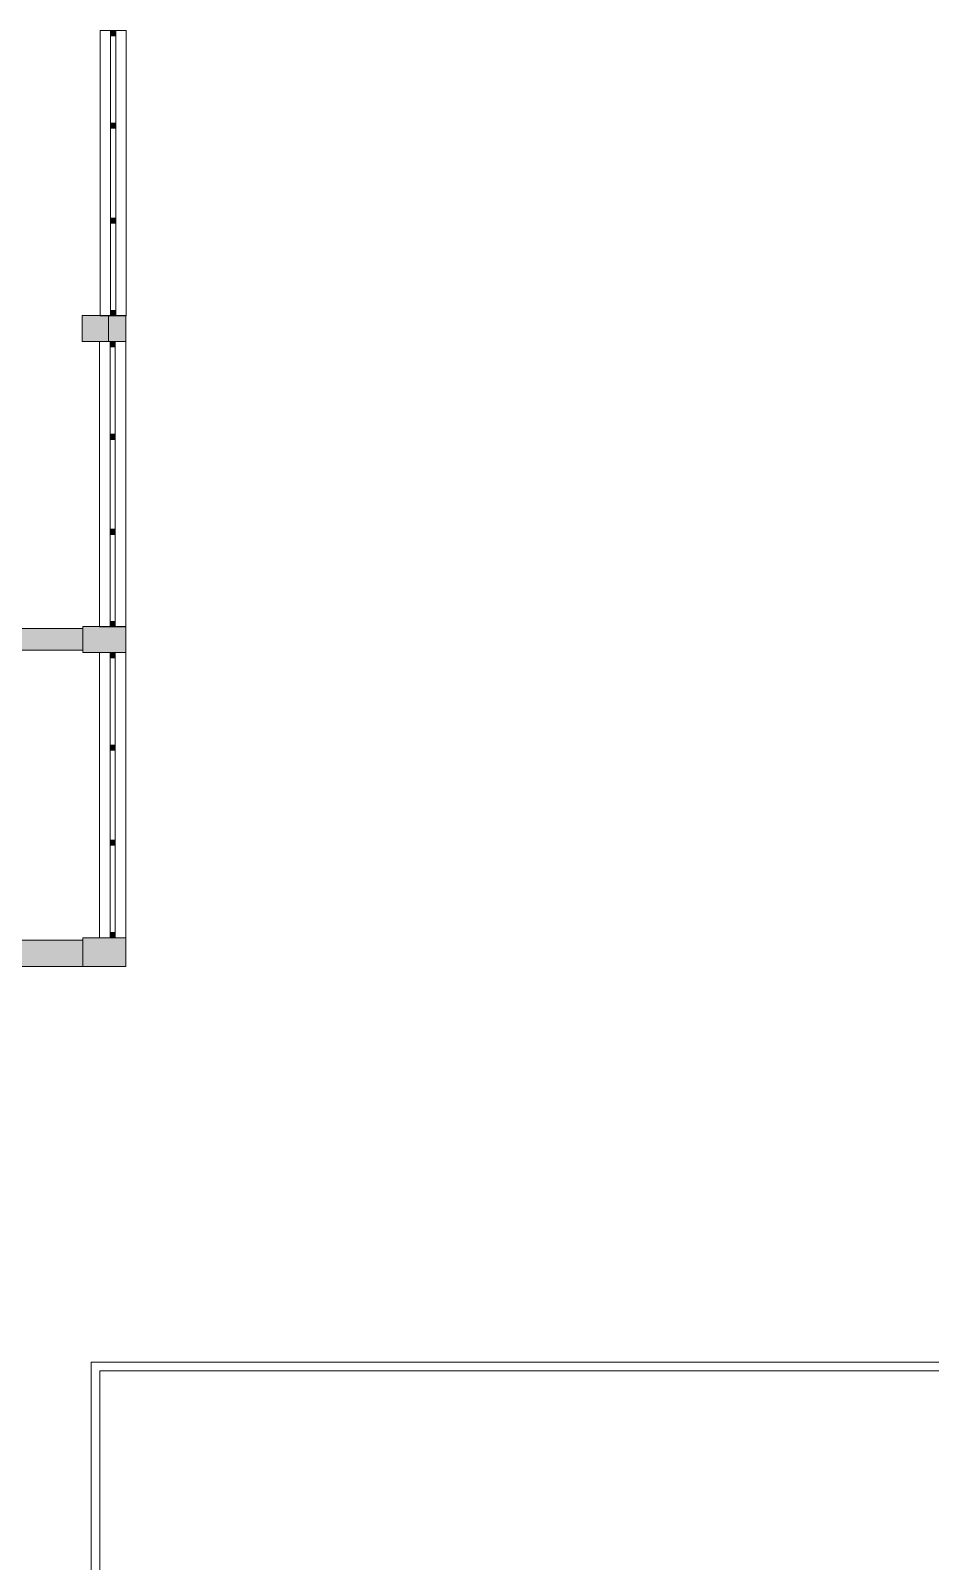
# Model space of a CAD drawing. Header units: inches. Extents: x 7445 to 114549, y 127015 to 195514.
# Drawn here: x 50711 to 61061, y 141922 to 159527 of the extents above; entities that cross this region are included whole.
import ezdxf

# ---------------------------------------------------------------- set-up
doc = ezdxf.new("R2010")
doc.units = ezdxf.units.IN
doc.header["$LTSCALE"] = 300
doc.header["$MEASUREMENT"] = 0
doc.linetypes.add('Volllinie', pattern=[0])
doc.layers.add('Grundebene', color=7, linetype='Continuous')

# ---------------------------------------------------------------- blocks, each defined once
blk = doc.blocks.new('Color_Area-356')
at = {"layer": 'Grundebene', "true_color": 0x000000, "transparency": 33554687}
blk.add_hatch(color=18, dxfattribs=at).paths.add_polyline_path([(51311, 148763), (51805, 148763), (51805, 149093), (51311, 149093)], flags=0)
at = {"layer": 'Grundebene', "color": 18, "linetype": 'Volllinie', "lineweight": 13, "true_color": 0x000000}
for p, q in [((51805, 149093), (51311, 149093)), ((51311, 149093), (51311, 148763)), ((51805, 148763), (51805, 149093)), ((51311, 148763), (51805, 148763))]:
    blk.add_line(p, q, dxfattribs=at)
blk = doc.blocks.new('Color_Area-35F')
at = {"layer": 'Grundebene', "true_color": 0x000000, "transparency": 33554687}
blk.add_hatch(color=18, dxfattribs=at).paths.add_polyline_path([(51311, 152375), (51311, 152675), (51805, 152675), (51805, 152375)], flags=0)
at = {"layer": 'Grundebene', "color": 18, "linetype": 'Volllinie', "lineweight": 13, "true_color": 0x000000}
for p, q in [((51311, 152375), (51311, 152675)), ((51311, 152675), (51805, 152675)), ((51805, 152675), (51805, 152375)), ((51805, 152375), (51311, 152375))]:
    blk.add_line(p, q, dxfattribs=at)
blk = doc.blocks.new('Color_Area-368')
at = {"layer": 'Grundebene', "true_color": 0x000000, "transparency": 33554687}
blk.add_hatch(color=18, dxfattribs=at).paths.add_polyline_path([(51305, 155952), (51805, 155952), (51805, 156252), (51305, 156252)], flags=0)
at = {"layer": 'Grundebene', "color": 18, "linetype": 'Volllinie', "lineweight": 13, "true_color": 0x000000}
for p, q in [((51805, 156252), (51305, 156252)), ((51305, 156252), (51305, 155952)), ((51805, 155952), (51805, 156252)), ((51305, 155952), (51805, 155952))]:
    blk.add_line(p, q, dxfattribs=at)
blk = doc.blocks.new('Color_Area-3B0')
at = {"layer": 'Grundebene', "true_color": 0x000000, "transparency": 33554687}
blk.add_hatch(color=18, dxfattribs=at).paths.add_polyline_path([(51311, 148765), (51311, 149065), (43917, 149065), (43917, 148765)], flags=0)
at = {"layer": 'Grundebene', "color": 18, "linetype": 'Volllinie', "lineweight": 13, "true_color": 0x000000}
for p, q in [((51311, 149065), (43917, 149065)), ((43917, 149065), (43917, 148765)), ((51311, 148765), (51311, 149065)), ((43917, 148765), (51311, 148765))]:
    blk.add_line(p, q, dxfattribs=at)
blk = doc.blocks.new('Color_Area-5F7')
at = {"layer": 'Grundebene', "true_color": 0x000000, "transparency": 33554687}
blk.add_hatch(color=18, dxfattribs=at).paths.add_polyline_path([(44167, 152650), (44167, 152400), (51311, 152400), (51311, 152650)], flags=0)
at = {"layer": 'Grundebene', "color": 18, "linetype": 'Volllinie', "lineweight": 13, "true_color": 0x000000}
for p, q in [((44167, 152650), (44167, 152400)), ((51311, 152650), (44167, 152650)), ((51311, 152400), (51311, 152650)), ((44167, 152400), (51311, 152400))]:
    blk.add_line(p, q, dxfattribs=at)
blk = doc.blocks.new('Color_Area-A62')
at = {"layer": 'Grundebene', "true_color": 0xffffff, "transparency": 33554687}
blk.add_hatch(color=7, dxfattribs=at).paths.add_polyline_path([(51625, 152375), (51625, 152315), (51685, 152315), (51685, 152375)], flags=0)
at = {"layer": 'Grundebene', "color": 18, "linetype": 'Volllinie', "lineweight": 13, "true_color": 0x000000}
blk.add_lwpolyline([(51625, 152375), (51625, 152315), (51685, 152315), (51685, 152375), (51625, 152375)], dxfattribs=at)
blk = doc.blocks.new('Color_Area-A68')
at = {"layer": 'Grundebene', "true_color": 0xffffff, "transparency": 33554687}
blk.add_hatch(color=7, dxfattribs=at).paths.add_polyline_path([(51625, 151311), (51625, 151251), (51685, 151251), (51685, 151311)], flags=0)
at = {"layer": 'Grundebene', "color": 18, "linetype": 'Volllinie', "lineweight": 13, "true_color": 0x000000}
blk.add_lwpolyline([(51625, 151311), (51625, 151251), (51685, 151251), (51685, 151311), (51625, 151311)], dxfattribs=at)
blk = doc.blocks.new('Color_Area-A6E')
at = {"layer": 'Grundebene', "true_color": 0xffffff, "transparency": 33554687}
blk.add_hatch(color=7, dxfattribs=at).paths.add_polyline_path([(51625, 149155), (51625, 149095), (51685, 149095), (51685, 149155)], flags=0)
at = {"layer": 'Grundebene', "color": 18, "linetype": 'Volllinie', "lineweight": 13, "true_color": 0x000000}
blk.add_lwpolyline([(51625, 149155), (51625, 149095), (51685, 149095), (51685, 149155), (51625, 149155)], dxfattribs=at)
blk = doc.blocks.new('Color_Area-A74')
at = {"layer": 'Grundebene', "true_color": 0xffffff, "transparency": 33554687}
blk.add_hatch(color=7, dxfattribs=at).paths.add_polyline_path([(51625, 150218), (51625, 150158), (51685, 150158), (51685, 150218)], flags=0)
at = {"layer": 'Grundebene', "color": 18, "linetype": 'Volllinie', "lineweight": 13, "true_color": 0x000000}
blk.add_lwpolyline([(51625, 150218), (51625, 150158), (51685, 150158), (51685, 150218), (51625, 150218)], dxfattribs=at)
blk = doc.blocks.new('Color_Area-A84')
at = {"layer": 'Grundebene', "true_color": 0xffffff, "transparency": 33554687}
blk.add_hatch(color=7, dxfattribs=at).paths.add_polyline_path([(51625, 155950), (51625, 155890), (51685, 155890), (51685, 155950)], flags=0)
at = {"layer": 'Grundebene', "color": 18, "linetype": 'Volllinie', "lineweight": 13, "true_color": 0x000000}
blk.add_lwpolyline([(51625, 155950), (51625, 155890), (51685, 155890), (51685, 155950), (51625, 155950)], dxfattribs=at)
blk = doc.blocks.new('Color_Area-A8A')
at = {"layer": 'Grundebene', "true_color": 0xffffff, "transparency": 33554687}
blk.add_hatch(color=7, dxfattribs=at).paths.add_polyline_path([(51625, 154886), (51625, 154826), (51685, 154826), (51685, 154886)], flags=0)
at = {"layer": 'Grundebene', "color": 18, "linetype": 'Volllinie', "lineweight": 13, "true_color": 0x000000}
blk.add_lwpolyline([(51625, 154886), (51625, 154826), (51685, 154826), (51685, 154886), (51625, 154886)], dxfattribs=at)
blk = doc.blocks.new('Color_Area-A90')
at = {"layer": 'Grundebene', "true_color": 0xffffff, "transparency": 33554687}
blk.add_hatch(color=7, dxfattribs=at).paths.add_polyline_path([(51625, 152730), (51625, 152670), (51685, 152670), (51685, 152730)], flags=0)
at = {"layer": 'Grundebene', "color": 18, "linetype": 'Volllinie', "lineweight": 13, "true_color": 0x000000}
blk.add_lwpolyline([(51625, 152730), (51625, 152670), (51685, 152670), (51685, 152730), (51625, 152730)], dxfattribs=at)
blk = doc.blocks.new('Color_Area-A96')
at = {"layer": 'Grundebene', "true_color": 0xffffff, "transparency": 33554687}
blk.add_hatch(color=7, dxfattribs=at).paths.add_polyline_path([(51625, 153793), (51625, 153733), (51685, 153733), (51685, 153793)], flags=0)
at = {"layer": 'Grundebene', "color": 18, "linetype": 'Volllinie', "lineweight": 13, "true_color": 0x000000}
blk.add_lwpolyline([(51625, 153793), (51625, 153733), (51685, 153733), (51685, 153793), (51625, 153793)], dxfattribs=at)
blk = doc.blocks.new('Color_Area-AA6')
at = {"layer": 'Grundebene', "true_color": 0xffffff, "transparency": 33554687}
blk.add_hatch(color=7, dxfattribs=at).paths.add_polyline_path([(51631, 159527), (51631, 159467), (51691, 159467), (51691, 159527)], flags=0)
at = {"layer": 'Grundebene', "color": 18, "linetype": 'Volllinie', "lineweight": 13, "true_color": 0x000000}
blk.add_lwpolyline([(51631, 159527), (51631, 159467), (51691, 159467), (51691, 159527), (51631, 159527)], dxfattribs=at)
blk = doc.blocks.new('Color_Area-AAC')
at = {"layer": 'Grundebene', "true_color": 0xffffff, "transparency": 33554687}
blk.add_hatch(color=7, dxfattribs=at).paths.add_polyline_path([(51631, 158464), (51631, 158404), (51691, 158404), (51691, 158464)], flags=0)
at = {"layer": 'Grundebene', "color": 18, "linetype": 'Volllinie', "lineweight": 13, "true_color": 0x000000}
blk.add_lwpolyline([(51631, 158464), (51631, 158404), (51691, 158404), (51691, 158464), (51631, 158464)], dxfattribs=at)
blk = doc.blocks.new('Color_Area-AB2')
at = {"layer": 'Grundebene', "true_color": 0xffffff, "transparency": 33554687}
blk.add_hatch(color=7, dxfattribs=at).paths.add_polyline_path([(51631, 156307), (51631, 156247), (51691, 156247), (51691, 156307)], flags=0)
at = {"layer": 'Grundebene', "color": 18, "linetype": 'Volllinie', "lineweight": 13, "true_color": 0x000000}
blk.add_lwpolyline([(51631, 156307), (51631, 156247), (51691, 156247), (51691, 156307), (51631, 156307)], dxfattribs=at)
blk = doc.blocks.new('Color_Area-AB8')
at = {"layer": 'Grundebene', "true_color": 0xffffff, "transparency": 33554687}
blk.add_hatch(color=7, dxfattribs=at).paths.add_polyline_path([(51631, 157371), (51631, 157311), (51691, 157311), (51691, 157371)], flags=0)
at = {"layer": 'Grundebene', "color": 18, "linetype": 'Volllinie', "lineweight": 13, "true_color": 0x000000}
blk.add_lwpolyline([(51631, 157371), (51631, 157311), (51691, 157311), (51691, 157371), (51631, 157371)], dxfattribs=at)
blk = doc.blocks.new('Color_Area-13EF')
at = {"layer": 'Grundebene', "true_color": 0x000000, "transparency": 33554687}
blk.add_hatch(color=18, dxfattribs=at).paths.add_polyline_path([(51305, 156252), (51605, 156252), (51605, 155952), (51305, 155952)], flags=0)
at = {"layer": 'Grundebene', "color": 18, "linetype": 'Volllinie', "lineweight": 13, "true_color": 0x000000}
for p, q in [((51305, 156252), (51605, 156252)), ((51305, 155952), (51305, 156252)), ((51605, 156252), (51605, 155952)), ((51605, 155952), (51305, 155952))]:
    blk.add_line(p, q, dxfattribs=at)

msp = doc.modelspace()

# ---------------------------------------------------------------- linework, layer by layer
at = {"layer": 'Grundebene', "color": 18, "linetype": 'Volllinie', "lineweight": 13, "true_color": 0x000000}
for p, q in [((51511, 159527), (51811, 159527)), ((51511, 156247), (51511, 159527)), ((51511, 159527), (51511, 156247)), ((51631, 159527), (51691, 159527)), ((51631, 156247), (51631, 159527)), ((51631, 159527), (51691, 159527)), ((51631, 159467), (51631, 159527)), ((51691, 159527), (51691, 156247)), ((51691, 159527), (51691, 159467)), ((51811, 159527), (51811, 156247)), ((51811, 159527), (51811, 156247)), ((51691, 159467), (51631, 159467)), ((51631, 158464), (51691, 158464)), ((51631, 158404), (51631, 158464)), ((51691, 158464), (51691, 158404)), ((51691, 158404), (51631, 158404)), ((51631, 157371), (51691, 157371)), ((51631, 157311), (51631, 157371)), ((51691, 157311), (51631, 157311)), ((51691, 157371), (51691, 157311)), ((51805, 156252), (51305, 156252)), ((51305, 156252), (51305, 155952)), ((51305, 156252), (51605, 156252)), ((51305, 155952), (51305, 156252)), ((51811, 156247), (51511, 156247)), ((51605, 156252), (51605, 155952)), ((51631, 156307), (51691, 156307)), ((51631, 156247), (51631, 156307)), ((51691, 156247), (51631, 156247)), ((51691, 156247), (51631, 156247)), ((51691, 156307), (51691, 156247)), ((51805, 155952), (51805, 156252)), ((51305, 155952), (51805, 155952)), ((51605, 155952), (51305, 155952)), ((51505, 155950), (51805, 155950)), ((51505, 152670), (51505, 155950)), ((51505, 155950), (51505, 152670)), ((51625, 155950), (51685, 155950)), ((51625, 152670), (51625, 155950)), ((51625, 155950), (51685, 155950)), ((51625, 155890), (51625, 155950)), ((51685, 155890), (51625, 155890)), ((51685, 155950), (51685, 152670)), ((51685, 155950), (51685, 155890)), ((51805, 155950), (51805, 152670)), ((51805, 155950), (51805, 152670)), ((51625, 154886), (51685, 154886)), ((51625, 154826), (51625, 154886)), ((51685, 154826), (51625, 154826)), ((51685, 154886), (51685, 154826)), ((51625, 153793), (51685, 153793)), ((51625, 153733), (51625, 153793)), ((51685, 153733), (51625, 153733)), ((51685, 153793), (51685, 153733)), ((51311, 152375), (51311, 152675)), ((51311, 152675), (51805, 152675)), ((51805, 152670), (51505, 152670)), ((51625, 152730), (51685, 152730)), ((51625, 152670), (51625, 152730)), ((51685, 152670), (51625, 152670)), ((51685, 152670), (51625, 152670)), ((51685, 152730), (51685, 152670)), ((51805, 152675), (51805, 152375)), ((51805, 152375), (51311, 152375)), ((51505, 152375), (51805, 152375)), ((51505, 149095), (51505, 152375)), ((51505, 152375), (51505, 149095)), ((51625, 152375), (51685, 152375)), ((51625, 149095), (51625, 152375)), ((51625, 152375), (51685, 152375)), ((51625, 152315), (51625, 152375)), ((51685, 152315), (51625, 152315)), ((51685, 152375), (51685, 149095)), ((51685, 152375), (51685, 152315)), ((51805, 152375), (51805, 149095)), ((51805, 152375), (51805, 149095)), ((51625, 151311), (51685, 151311)), ((51625, 151251), (51625, 151311)), ((51685, 151251), (51625, 151251)), ((51685, 151311), (51685, 151251)), ((51625, 150218), (51685, 150218)), ((51625, 150158), (51625, 150218)), ((51685, 150218), (51685, 150158)), ((51685, 150158), (51625, 150158)), ((51625, 149155), (51685, 149155)), ((51625, 149095), (51625, 149155)), ((51685, 149155), (51685, 149095)), ((51311, 149065), (43917, 149065)), ((51805, 149093), (51311, 149093)), ((51311, 149093), (51311, 148763)), ((51311, 148765), (51311, 149065)), ((51805, 149095), (51505, 149095)), ((51685, 149095), (51625, 149095)), ((51685, 149095), (51625, 149095)), ((51805, 148763), (51805, 149093)), ((43917, 148765), (51311, 148765)), ((51311, 148763), (51805, 148763)), ((51409, 141514), (51409, 144214)), ((51409, 144214), (75989, 144214)), ((75889, 144114), (51509, 144114)), ((51509, 144114), (51509, 137565))]:
    msp.add_line(p, q, dxfattribs=at)

# ---------------------------------------------------------------- block references
at = {"layer": 'Grundebene'}
for name in ['Color_Area-AA6', 'Color_Area-AAC', 'Color_Area-AB8', 'Color_Area-368', 'Color_Area-13EF', 'Color_Area-AB2', 'Color_Area-A84', 'Color_Area-A8A', 'Color_Area-A96', 'Color_Area-5F7', 'Color_Area-35F', 'Color_Area-A90', 'Color_Area-A62', 'Color_Area-A68', 'Color_Area-A74', 'Color_Area-A6E', 'Color_Area-3B0', 'Color_Area-356']:
    msp.add_blockref(name, (0, 0), dxfattribs=at)

doc.saveas('drawing.dxf')
